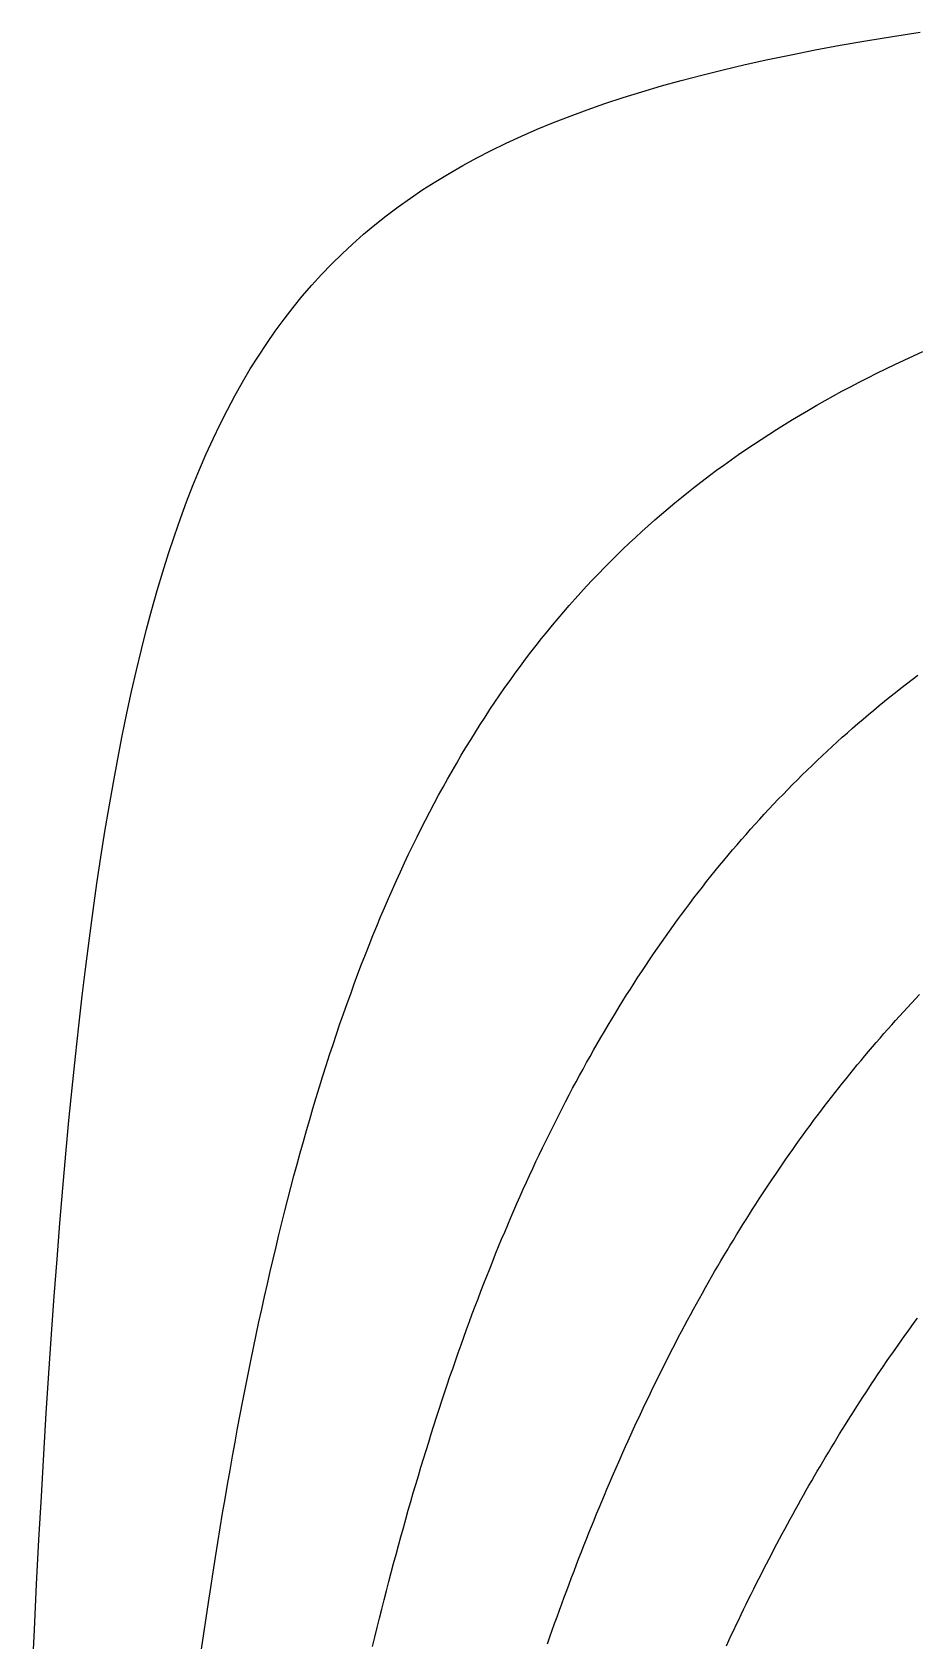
# Model space of a CAD drawing. Extents: x 201 to 397, y -170 to -3.
# Drawn here: x 202.3 to 232, y -59.5 to -5.4 of the extents above; entities that cross this region are included whole.
import ezdxf

# ---------------------------------------------------------------- set-up
doc = ezdxf.new("R2010")
doc.units = 0
doc.layers.add('MyLines', color=7, linetype='Continuous')

msp = doc.modelspace()

# ---------------------------------------------------------------- linework, layer by layer
at = {"layer": 'MyLines'}
for p, q in [((231.182, -5.534), (232.108, -5.391)), ((228.582, -5.989), (229.42, -5.833)), ((229.42, -5.833), (230.286, -5.682)), ((230.286, -5.682), (231.182, -5.534)), ((225.489, -6.654), (226.226, -6.481)), ((226.226, -6.481), (226.986, -6.313)), ((226.986, -6.313), (227.771, -6.149)), ((227.771, -6.149), (228.582, -5.989)), ((223.412, -7.2), (224.083, -7.013)), ((224.083, -7.013), (224.775, -6.831)), ((224.775, -6.831), (225.489, -6.654)), ((222.129, -7.59), (222.761, -7.392)), ((222.761, -7.392), (223.412, -7.2)), ((220.343, -8.213), (220.921, -8)), ((220.921, -8), (221.516, -7.792)), ((221.516, -7.792), (222.129, -7.59)), ((219.237, -8.657), (219.782, -8.432)), ((219.782, -8.432), (220.343, -8.213)), ((217.693, -9.368), (218.193, -9.125)), ((218.193, -9.125), (218.707, -8.888)), ((218.707, -8.888), (219.237, -8.657)), ((216.736, -9.874), (217.208, -9.618)), ((217.208, -9.618), (217.693, -9.368)), ((215.831, -10.408), (216.277, -10.138)), ((216.277, -10.138), (216.736, -9.874)), ((214.976, -10.971), (215.397, -10.686)), ((215.397, -10.686), (215.831, -10.408)), ((214.167, -11.564), (214.566, -11.263)), ((214.566, -11.263), (214.976, -10.971)), ((213.402, -12.188), (213.779, -11.872)), ((213.779, -11.872), (214.167, -11.564)), ((213.035, -12.514), (213.402, -12.188)), ((212.33, -13.19), (212.678, -12.847)), ((212.678, -12.847), (213.035, -12.514)), ((211.992, -13.542), (212.33, -13.19)), ((211.344, -14.273), (211.664, -13.903)), ((211.664, -13.903), (211.992, -13.542)), ((211.032, -14.654), (211.344, -14.273)), ((210.435, -15.446), (210.729, -15.045)), ((210.729, -15.045), (211.032, -14.654)), ((210.148, -15.858), (210.435, -15.446)), ((209.868, -16.281), (210.148, -15.858)), ((231.885, -16.273), (232.202, -16.13)), ((209.332, -17.161), (209.596, -16.715)), ((209.596, -16.715), (209.868, -16.281)), ((230.656, -16.86), (230.958, -16.711)), ((230.958, -16.711), (231.264, -16.564)), ((231.264, -16.564), (231.573, -16.418)), ((231.573, -16.418), (231.885, -16.273)), ((209.074, -17.618), (209.332, -17.161)), ((229.77, -17.313), (230.062, -17.161)), ((230.062, -17.161), (230.358, -17.009)), ((230.358, -17.009), (230.656, -16.86)), ((208.823, -18.088), (209.074, -17.618)), ((228.635, -17.937), (228.914, -17.779)), ((228.914, -17.779), (229.196, -17.622)), ((229.196, -17.622), (229.482, -17.467)), ((229.482, -17.467), (229.77, -17.313)), ((208.579, -18.57), (208.823, -18.088)), ((227.815, -18.42), (228.085, -18.257)), ((228.085, -18.257), (228.358, -18.096)), ((228.358, -18.096), (228.635, -17.937)), ((208.342, -19.066), (208.579, -18.57)), ((226.763, -19.083), (227.022, -18.915)), ((227.022, -18.915), (227.283, -18.748)), ((227.283, -18.748), (227.548, -18.583)), ((227.548, -18.583), (227.815, -18.42)), ((208.11, -19.574), (208.342, -19.066)), ((226.003, -19.597), (226.254, -19.424)), ((226.254, -19.424), (226.507, -19.253)), ((226.507, -19.253), (226.763, -19.083)), ((207.885, -20.096), (208.11, -19.574)), ((225.267, -20.124), (225.51, -19.947)), ((225.51, -19.947), (225.755, -19.771)), ((225.755, -19.771), (226.003, -19.597)), ((207.666, -20.632), (207.885, -20.096)), ((224.554, -20.665), (224.789, -20.483)), ((224.789, -20.483), (225.027, -20.303)), ((225.027, -20.303), (225.267, -20.124)), ((207.452, -21.182), (207.666, -20.632)), ((223.862, -21.221), (224.09, -21.034)), ((224.09, -21.034), (224.321, -20.849)), ((224.321, -20.849), (224.554, -20.665)), ((207.245, -21.747), (207.452, -21.182)), ((223.192, -21.792), (223.413, -21.6)), ((223.413, -21.6), (223.637, -21.41)), ((223.637, -21.41), (223.862, -21.221)), ((207.042, -22.327), (207.245, -21.747)), ((222.756, -22.181), (222.973, -21.986)), ((222.973, -21.986), (223.192, -21.792)), ((206.845, -22.922), (207.042, -22.327)), ((222.119, -22.778), (222.329, -22.578)), ((222.329, -22.578), (222.542, -22.379)), ((222.542, -22.379), (222.756, -22.181)), ((206.653, -23.533), (206.845, -22.922)), ((221.501, -23.391), (221.705, -23.185)), ((221.705, -23.185), (221.911, -22.981)), ((221.911, -22.981), (222.119, -22.778)), ((206.467, -24.161), (206.653, -23.533)), ((221.099, -23.809), (221.299, -23.599)), ((221.299, -23.599), (221.501, -23.391)), ((206.285, -24.805), (206.467, -24.161)), ((220.511, -24.449), (220.705, -24.234)), ((220.705, -24.234), (220.901, -24.02)), ((220.901, -24.02), (221.099, -23.809)), ((206.108, -25.467), (206.285, -24.805)), ((220.129, -24.886), (220.319, -24.667)), ((220.319, -24.667), (220.511, -24.449)), ((219.569, -25.555), (219.754, -25.33)), ((219.754, -25.33), (219.94, -25.107)), ((219.94, -25.107), (220.129, -24.886)), ((205.935, -26.146), (206.108, -25.467)), ((219.205, -26.012), (219.386, -25.783)), ((219.386, -25.783), (219.569, -25.555)), ((205.767, -26.843), (205.935, -26.146)), ((218.672, -26.712), (218.848, -26.476)), ((218.848, -26.476), (219.025, -26.243)), ((219.025, -26.243), (219.205, -26.012)), ((205.604, -27.559), (205.767, -26.843)), ((218.325, -27.189), (218.497, -26.949)), ((218.497, -26.949), (218.672, -26.712)), ((231.84, -27.156), (232.03, -27.012)), ((205.444, -28.294), (205.604, -27.559)), ((217.985, -27.674), (218.154, -27.43)), ((218.154, -27.43), (218.325, -27.189)), ((231.28, -27.593), (231.466, -27.447)), ((231.466, -27.447), (231.652, -27.301)), ((231.652, -27.301), (231.84, -27.156)), ((217.651, -28.168), (217.817, -27.92)), ((217.817, -27.92), (217.985, -27.674)), ((230.551, -28.187), (230.731, -28.037)), ((230.731, -28.037), (230.913, -27.888)), ((230.913, -27.888), (231.096, -27.74)), ((231.096, -27.74), (231.28, -27.593)), ((205.289, -29.048), (205.444, -28.294)), ((217.324, -28.671), (217.487, -28.419)), ((217.487, -28.419), (217.651, -28.168)), ((229.842, -28.793), (230.017, -28.64)), ((230.017, -28.64), (230.194, -28.488)), ((230.194, -28.488), (230.372, -28.337)), ((230.372, -28.337), (230.551, -28.187)), ((205.138, -29.823), (205.289, -29.048)), ((216.844, -29.443), (217.003, -29.183)), ((217.003, -29.183), (217.162, -28.926)), ((217.162, -28.926), (217.324, -28.671)), ((229.322, -29.256), (229.494, -29.101)), ((229.494, -29.101), (229.667, -28.946)), ((229.667, -28.946), (229.842, -28.793)), ((216.532, -29.968), (216.688, -29.704)), ((216.688, -29.704), (216.844, -29.443)), ((228.645, -29.885), (228.813, -29.726)), ((228.813, -29.726), (228.981, -29.569)), ((228.981, -29.569), (229.151, -29.412)), ((229.151, -29.412), (229.322, -29.256)), ((204.991, -30.618), (205.138, -29.823)), ((216.226, -30.504), (216.378, -30.235)), ((216.378, -30.235), (216.532, -29.968)), ((228.149, -30.366), (228.313, -30.205)), ((228.313, -30.205), (228.479, -30.044)), ((228.479, -30.044), (228.645, -29.885)), ((204.848, -31.435), (204.991, -30.618)), ((215.926, -31.048), (216.075, -30.775)), ((216.075, -30.775), (216.226, -30.504)), ((227.663, -30.854), (227.824, -30.691)), ((227.824, -30.691), (227.986, -30.528)), ((227.986, -30.528), (228.149, -30.366)), ((215.631, -31.603), (215.778, -31.324)), ((215.778, -31.324), (215.926, -31.048)), ((227.029, -31.518), (227.186, -31.35)), ((227.186, -31.35), (227.344, -31.184)), ((227.344, -31.184), (227.503, -31.019)), ((227.503, -31.019), (227.663, -30.854)), ((204.709, -32.273), (204.848, -31.435)), ((215.342, -32.167), (215.486, -31.884)), ((215.486, -31.884), (215.631, -31.603)), ((226.564, -32.025), (226.718, -31.855)), ((226.718, -31.855), (226.873, -31.686)), ((226.873, -31.686), (227.029, -31.518)), ((204.573, -33.134), (204.709, -32.273)), ((215.058, -32.741), (215.199, -32.453)), ((215.199, -32.453), (215.342, -32.167)), ((226.108, -32.54), (226.259, -32.367)), ((226.259, -32.367), (226.411, -32.195)), ((226.411, -32.195), (226.564, -32.025)), ((214.918, -33.032), (215.058, -32.741)), ((225.661, -33.063), (225.809, -32.888)), ((225.809, -32.888), (225.958, -32.713)), ((225.958, -32.713), (226.108, -32.54)), ((204.441, -34.017), (204.573, -33.134)), ((214.642, -33.622), (214.779, -33.326)), ((214.779, -33.326), (214.918, -33.032)), ((225.222, -33.595), (225.368, -33.417)), ((225.368, -33.417), (225.514, -33.24)), ((225.514, -33.24), (225.661, -33.063)), ((204.312, -34.924), (204.441, -34.017)), ((214.371, -34.223), (214.506, -33.921)), ((214.506, -33.921), (214.642, -33.622)), ((224.792, -34.135), (224.934, -33.954)), ((224.934, -33.954), (225.078, -33.774)), ((225.078, -33.774), (225.222, -33.595)), ((214.105, -34.834), (214.238, -34.527)), ((214.238, -34.527), (214.371, -34.223)), ((224.369, -34.685), (224.509, -34.501)), ((224.509, -34.501), (224.65, -34.318)), ((224.65, -34.318), (224.792, -34.135)), ((204.186, -35.856), (204.312, -34.924)), ((213.845, -35.456), (213.974, -35.143)), ((213.974, -35.143), (214.105, -34.834)), ((223.954, -35.242), (224.092, -35.055)), ((224.092, -35.055), (224.23, -34.87)), ((224.23, -34.87), (224.369, -34.685)), ((213.716, -35.771), (213.845, -35.456)), ((223.547, -35.809), (223.682, -35.619)), ((223.682, -35.619), (223.818, -35.43)), ((223.818, -35.43), (223.954, -35.242)), ((204.064, -36.812), (204.186, -35.856)), ((213.462, -36.41), (213.588, -36.089)), ((213.588, -36.089), (213.716, -35.771)), ((223.148, -36.385), (223.28, -36.192)), ((223.28, -36.192), (223.413, -36)), ((223.413, -36), (223.547, -35.809)), ((213.213, -37.06), (213.337, -36.733)), ((213.337, -36.733), (213.462, -36.41)), ((222.755, -36.971), (222.885, -36.775)), ((222.885, -36.775), (223.016, -36.579)), ((223.016, -36.579), (223.148, -36.385)), ((203.945, -37.793), (204.064, -36.812)), ((213.09, -37.389), (213.213, -37.06)), ((222.498, -37.366), (222.626, -37.168)), ((222.626, -37.168), (222.755, -36.971)), ((203.829, -38.801), (203.945, -37.793)), ((212.848, -38.057), (212.969, -37.722)), ((212.969, -37.722), (213.09, -37.389)), ((222.117, -37.967), (222.243, -37.766)), ((222.243, -37.766), (222.37, -37.565)), ((222.37, -37.565), (222.498, -37.366)), ((231.956, -37.895), (232.092, -37.752)), ((212.61, -38.736), (212.729, -38.395)), ((212.729, -38.395), (212.848, -38.057)), ((221.743, -38.578), (221.867, -38.373)), ((221.867, -38.373), (221.992, -38.17)), ((221.992, -38.17), (222.117, -37.967)), ((231.42, -38.476), (231.553, -38.33)), ((231.553, -38.33), (231.687, -38.185)), ((231.687, -38.185), (231.821, -38.04)), ((231.821, -38.04), (231.956, -37.895)), ((203.716, -39.836), (203.829, -38.801)), ((212.493, -39.081), (212.61, -38.736)), ((221.498, -38.99), (221.62, -38.784)), ((221.62, -38.784), (221.743, -38.578)), ((230.894, -39.066), (231.024, -38.917)), ((231.024, -38.917), (231.155, -38.77)), ((231.155, -38.77), (231.287, -38.623)), ((231.287, -38.623), (231.42, -38.476)), ((212.262, -39.779), (212.377, -39.428)), ((212.377, -39.428), (212.493, -39.081)), ((221.135, -39.618), (221.255, -39.407)), ((221.255, -39.407), (221.376, -39.198)), ((221.376, -39.198), (221.498, -38.99)), ((230.506, -39.514), (230.635, -39.364)), ((230.635, -39.364), (230.764, -39.215)), ((230.764, -39.215), (230.894, -39.066)), ((203.607, -40.898), (203.716, -39.836)), ((212.148, -40.132), (212.262, -39.779)), ((220.897, -40.041), (221.016, -39.829)), ((221.016, -39.829), (221.135, -39.618)), ((229.998, -40.119), (230.124, -39.967)), ((230.124, -39.967), (230.251, -39.816)), ((230.251, -39.816), (230.378, -39.664)), ((230.378, -39.664), (230.506, -39.514)), ((211.923, -40.849), (212.035, -40.489)), ((212.035, -40.489), (212.148, -40.132)), ((220.545, -40.685), (220.662, -40.47)), ((220.662, -40.47), (220.779, -40.255)), ((220.779, -40.255), (220.897, -40.041)), ((229.623, -40.58), (229.747, -40.426)), ((229.747, -40.426), (229.872, -40.272)), ((229.872, -40.272), (229.998, -40.119)), ((203.5, -41.989), (203.607, -40.898)), ((211.812, -41.212), (211.923, -40.849)), ((220.314, -41.121), (220.429, -40.902)), ((220.429, -40.902), (220.545, -40.685)), ((229.132, -41.202), (229.254, -41.045)), ((229.254, -41.045), (229.376, -40.89)), ((229.376, -40.89), (229.499, -40.734)), ((229.499, -40.734), (229.623, -40.58)), ((211.593, -41.948), (211.702, -41.578)), ((211.702, -41.578), (211.812, -41.212)), ((219.972, -41.782), (220.085, -41.56)), ((220.085, -41.56), (220.199, -41.34)), ((220.199, -41.34), (220.314, -41.121)), ((228.769, -41.674), (228.889, -41.516)), ((228.889, -41.516), (229.01, -41.359)), ((229.01, -41.359), (229.132, -41.202)), ((203.395, -43.109), (203.5, -41.989)), ((211.485, -42.321), (211.593, -41.948)), ((219.748, -42.229), (219.86, -42.005)), ((219.86, -42.005), (219.972, -41.782)), ((228.294, -42.313), (228.412, -42.152)), ((228.412, -42.152), (228.53, -41.992)), ((228.53, -41.992), (228.65, -41.833)), ((228.65, -41.833), (228.769, -41.674)), ((211.272, -43.076), (211.378, -42.697)), ((211.378, -42.697), (211.485, -42.321)), ((219.416, -42.908), (219.526, -42.68)), ((219.526, -42.68), (219.637, -42.454)), ((219.637, -42.454), (219.748, -42.229)), ((227.943, -42.798), (228.06, -42.636)), ((228.06, -42.636), (228.177, -42.474)), ((228.177, -42.474), (228.294, -42.313)), ((203.294, -44.258), (203.395, -43.109)), ((211.167, -43.459), (211.272, -43.076)), ((219.198, -43.367), (219.307, -43.137)), ((219.307, -43.137), (219.416, -42.908)), ((227.598, -43.289), (227.712, -43.125)), ((227.712, -43.125), (227.828, -42.961)), ((227.828, -42.961), (227.943, -42.798)), ((211.063, -43.846), (211.167, -43.459)), ((218.983, -43.831), (219.09, -43.598)), ((219.09, -43.598), (219.198, -43.367)), ((227.144, -43.953), (227.257, -43.786)), ((227.257, -43.786), (227.37, -43.62)), ((227.37, -43.62), (227.483, -43.454)), ((227.483, -43.454), (227.598, -43.289)), ((203.195, -45.438), (203.294, -44.258)), ((210.858, -44.629), (210.96, -44.235)), ((210.96, -44.235), (211.063, -43.846)), ((218.664, -44.536), (218.77, -44.3)), ((218.77, -44.3), (218.876, -44.065)), ((218.876, -44.065), (218.983, -43.831)), ((226.809, -44.457), (226.92, -44.288)), ((226.92, -44.288), (227.032, -44.12)), ((227.032, -44.12), (227.144, -43.953)), ((210.757, -45.025), (210.858, -44.629)), ((218.455, -45.012), (218.559, -44.773)), ((218.559, -44.773), (218.664, -44.536)), ((226.479, -44.967), (226.589, -44.796)), ((226.589, -44.796), (226.699, -44.626)), ((226.699, -44.626), (226.809, -44.457)), ((210.557, -45.829), (210.657, -45.426)), ((210.657, -45.426), (210.757, -45.025)), ((218.248, -45.494), (218.351, -45.252)), ((218.351, -45.252), (218.455, -45.012)), ((226.154, -45.483), (226.262, -45.31)), ((226.262, -45.31), (226.37, -45.138)), ((226.37, -45.138), (226.479, -44.967)), ((203.099, -46.65), (203.195, -45.438)), ((210.459, -46.237), (210.557, -45.829)), ((218.044, -45.98), (218.146, -45.736)), ((218.146, -45.736), (218.248, -45.494)), ((225.832, -46.005), (225.939, -45.83)), ((225.939, -45.83), (226.046, -45.656)), ((226.046, -45.656), (226.154, -45.483)), ((210.361, -46.648), (210.459, -46.237)), ((217.742, -46.72), (217.842, -46.472)), ((217.842, -46.472), (217.943, -46.225)), ((217.943, -46.225), (218.044, -45.98)), ((225.516, -46.533), (225.621, -46.356)), ((225.621, -46.356), (225.726, -46.18)), ((225.726, -46.18), (225.832, -46.005)), ((203.005, -47.894), (203.099, -46.65)), ((210.264, -47.062), (210.361, -46.648)), ((217.543, -47.219), (217.642, -46.969)), ((217.642, -46.969), (217.742, -46.72)), ((225.203, -47.066), (225.307, -46.888)), ((225.307, -46.888), (225.411, -46.71)), ((225.411, -46.71), (225.516, -46.533)), ((210.074, -47.903), (210.169, -47.481)), ((210.169, -47.481), (210.264, -47.062)), ((217.347, -47.724), (217.445, -47.471)), ((217.445, -47.471), (217.543, -47.219)), ((224.895, -47.606), (224.997, -47.426)), ((224.997, -47.426), (225.1, -47.246)), ((225.1, -47.246), (225.203, -47.066)), ((202.913, -49.171), (203.005, -47.894)), ((209.98, -48.329), (210.074, -47.903)), ((217.153, -48.235), (217.25, -47.979)), ((217.25, -47.979), (217.347, -47.724)), ((224.59, -48.152), (224.691, -47.97)), ((224.691, -47.97), (224.793, -47.788)), ((224.793, -47.788), (224.895, -47.606)), ((209.886, -48.758), (209.98, -48.329)), ((216.961, -48.751), (217.057, -48.492)), ((217.057, -48.492), (217.153, -48.235)), ((224.29, -48.705), (224.39, -48.52)), ((224.39, -48.52), (224.49, -48.336)), ((224.49, -48.336), (224.59, -48.152)), ((231.915, -48.778), (232.021, -48.634)), ((202.824, -50.482), (202.913, -49.171)), ((209.702, -49.629), (209.794, -49.192)), ((209.794, -49.192), (209.886, -48.758)), ((216.772, -49.272), (216.866, -49.011)), ((216.866, -49.011), (216.961, -48.751)), ((223.994, -49.264), (224.092, -49.077)), ((224.092, -49.077), (224.191, -48.89)), ((224.191, -48.89), (224.29, -48.705)), ((231.498, -49.359), (231.601, -49.213)), ((231.601, -49.213), (231.706, -49.068)), ((231.706, -49.068), (231.81, -48.923)), ((231.81, -48.923), (231.915, -48.778)), ((209.612, -50.07), (209.702, -49.629)), ((216.584, -49.799), (216.678, -49.535)), ((216.678, -49.535), (216.772, -49.272)), ((223.702, -49.829), (223.799, -49.64)), ((223.799, -49.64), (223.896, -49.451)), ((223.896, -49.451), (223.994, -49.264)), ((231.188, -49.799), (231.291, -49.652)), ((231.291, -49.652), (231.394, -49.505)), ((231.394, -49.505), (231.498, -49.359)), ((209.522, -50.515), (209.612, -50.07)), ((216.399, -50.332), (216.491, -50.065)), ((216.491, -50.065), (216.584, -49.799)), ((223.413, -50.4), (223.509, -50.209)), ((223.509, -50.209), (223.605, -50.019)), ((223.605, -50.019), (223.702, -49.829)), ((230.782, -50.392), (230.883, -50.243)), ((230.883, -50.243), (230.984, -50.095)), ((230.984, -50.095), (231.086, -49.947)), ((231.086, -49.947), (231.188, -49.799)), ((202.738, -51.829), (202.824, -50.482)), ((209.433, -50.964), (209.522, -50.515)), ((216.216, -50.87), (216.307, -50.6)), ((216.307, -50.6), (216.399, -50.332)), ((223.129, -50.979), (223.223, -50.785)), ((223.223, -50.785), (223.318, -50.592)), ((223.318, -50.592), (223.413, -50.4)), ((230.381, -50.992), (230.481, -50.841)), ((230.481, -50.841), (230.581, -50.691)), ((230.581, -50.691), (230.681, -50.541)), ((230.681, -50.541), (230.782, -50.392)), ((209.344, -51.417), (209.433, -50.964)), ((216.035, -51.414), (216.125, -51.141)), ((216.125, -51.141), (216.216, -50.87)), ((222.848, -51.563), (222.941, -51.368)), ((222.941, -51.368), (223.035, -51.173)), ((223.035, -51.173), (223.129, -50.979)), ((230.085, -51.447), (230.183, -51.295)), ((230.183, -51.295), (230.282, -51.143)), ((230.282, -51.143), (230.381, -50.992)), ((202.653, -53.211), (202.738, -51.829)), ((209.17, -52.335), (209.257, -51.874)), ((209.257, -51.874), (209.344, -51.417)), ((215.856, -51.964), (215.945, -51.688)), ((215.945, -51.688), (216.035, -51.414)), ((222.662, -51.957), (222.755, -51.76)), ((222.755, -51.76), (222.848, -51.563)), ((229.695, -52.059), (229.792, -51.905)), ((229.792, -51.905), (229.889, -51.752)), ((229.889, -51.752), (229.987, -51.599)), ((229.987, -51.599), (230.085, -51.447)), ((209.084, -52.8), (209.17, -52.335)), ((215.679, -52.52), (215.767, -52.241)), ((215.767, -52.241), (215.856, -51.964)), ((222.387, -52.553), (222.479, -52.354)), ((222.479, -52.354), (222.57, -52.155)), ((222.57, -52.155), (222.662, -51.957)), ((229.406, -52.523), (229.502, -52.368)), ((229.502, -52.368), (229.598, -52.213)), ((229.598, -52.213), (229.695, -52.059)), ((208.999, -53.27), (209.084, -52.8)), ((215.503, -53.081), (215.591, -52.8)), ((215.591, -52.8), (215.679, -52.52)), ((222.116, -53.156), (222.206, -52.954)), ((222.206, -52.954), (222.297, -52.753)), ((222.297, -52.753), (222.387, -52.553)), ((229.026, -53.148), (229.121, -52.991)), ((229.121, -52.991), (229.216, -52.835)), ((229.216, -52.835), (229.311, -52.679)), ((229.311, -52.679), (229.406, -52.523)), ((202.571, -54.63), (202.653, -53.211)), ((208.915, -53.743), (208.999, -53.27)), ((215.33, -53.649), (215.417, -53.365)), ((215.417, -53.365), (215.503, -53.081)), ((221.937, -53.562), (222.026, -53.359)), ((222.026, -53.359), (222.116, -53.156)), ((228.745, -53.622), (228.839, -53.464)), ((228.839, -53.464), (228.932, -53.306)), ((228.932, -53.306), (229.026, -53.148)), ((208.831, -54.221), (208.915, -53.743)), ((215.159, -54.223), (215.245, -53.935)), ((215.245, -53.935), (215.33, -53.649)), ((221.672, -54.176), (221.76, -53.971)), ((221.76, -53.971), (221.848, -53.766)), ((221.848, -53.766), (221.937, -53.562)), ((228.467, -54.1), (228.559, -53.94)), ((228.559, -53.94), (228.652, -53.781)), ((228.652, -53.781), (228.745, -53.622)), ((202.491, -56.087), (202.571, -54.63)), ((208.748, -54.703), (208.831, -54.221)), ((214.99, -54.803), (215.074, -54.512)), ((215.074, -54.512), (215.159, -54.223)), ((221.41, -54.798), (221.497, -54.59)), ((221.497, -54.59), (221.584, -54.383)), ((221.584, -54.383), (221.672, -54.176)), ((228.101, -54.744), (228.192, -54.583)), ((228.192, -54.583), (228.283, -54.421)), ((228.283, -54.421), (228.375, -54.261)), ((228.375, -54.261), (228.467, -54.1)), ((208.666, -55.189), (208.748, -54.703)), ((214.823, -55.389), (214.906, -55.095)), ((214.906, -55.095), (214.99, -54.803)), ((221.237, -55.216), (221.323, -55.007)), ((221.323, -55.007), (221.41, -54.798)), ((227.83, -55.232), (227.92, -55.069)), ((227.92, -55.069), (228.01, -54.907)), ((228.01, -54.907), (228.101, -54.744)), ((208.504, -56.175), (208.584, -55.68)), ((208.584, -55.68), (208.666, -55.189)), ((214.657, -55.981), (214.74, -55.684)), ((214.74, -55.684), (214.823, -55.389)), ((220.98, -55.85), (221.065, -55.638)), ((221.065, -55.638), (221.151, -55.426)), ((221.151, -55.426), (221.237, -55.216)), ((227.561, -55.725), (227.65, -55.56)), ((227.65, -55.56), (227.74, -55.396)), ((227.74, -55.396), (227.83, -55.232)), ((202.413, -57.582), (202.491, -56.087)), ((208.424, -56.674), (208.504, -56.175)), ((214.575, -56.28), (214.657, -55.981)), ((220.811, -56.276), (220.895, -56.062)), ((220.895, -56.062), (220.98, -55.85)), ((227.208, -56.388), (227.296, -56.222)), ((227.296, -56.222), (227.384, -56.056)), ((227.384, -56.056), (227.473, -55.89)), ((227.473, -55.89), (227.561, -55.725)), ((208.345, -57.178), (208.424, -56.674)), ((214.413, -56.882), (214.494, -56.58)), ((214.494, -56.58), (214.575, -56.28)), ((220.56, -56.921), (220.643, -56.705)), ((220.643, -56.705), (220.727, -56.49)), ((220.727, -56.49), (220.811, -56.276)), ((226.947, -56.891), (227.034, -56.723)), ((227.034, -56.723), (227.121, -56.555)), ((227.121, -56.555), (227.208, -56.388)), ((208.266, -57.686), (208.345, -57.178)), ((214.252, -57.49), (214.332, -57.185)), ((214.332, -57.185), (214.413, -56.882)), ((220.394, -57.356), (220.477, -57.138)), ((220.477, -57.138), (220.56, -56.921)), ((226.688, -57.398), (226.774, -57.229)), ((226.774, -57.229), (226.86, -57.059)), ((226.86, -57.059), (226.947, -56.891)), ((202.337, -59.118), (202.413, -57.582)), ((208.188, -58.199), (208.266, -57.686)), ((214.093, -58.105), (214.172, -57.797)), ((214.172, -57.797), (214.252, -57.49)), ((220.148, -58.014), (220.23, -57.794)), ((220.23, -57.794), (220.312, -57.574)), ((220.312, -57.574), (220.394, -57.356)), ((226.432, -57.91), (226.517, -57.739)), ((226.517, -57.739), (226.602, -57.568)), ((226.602, -57.568), (226.688, -57.398)), ((208.111, -58.716), (208.188, -58.199)), ((213.936, -58.726), (214.014, -58.415)), ((214.014, -58.415), (214.093, -58.105)), ((219.986, -58.457), (220.067, -58.235)), ((220.067, -58.235), (220.148, -58.014)), ((226.179, -58.426), (226.263, -58.254)), ((226.263, -58.254), (226.347, -58.081)), ((226.347, -58.081), (226.432, -57.91)), ((208.035, -59.238), (208.111, -58.716)), ((213.858, -59.04), (213.936, -58.726)), ((219.745, -59.127), (219.825, -58.903)), ((219.825, -58.903), (219.905, -58.68)), ((219.905, -58.68), (219.986, -58.457)), ((225.845, -59.122), (225.928, -58.947)), ((225.928, -58.947), (226.012, -58.773)), ((226.012, -58.773), (226.095, -58.599)), ((226.095, -58.599), (226.179, -58.426)), ((202.263, -60.694), (202.337, -59.118)), ((207.959, -59.765), (208.035, -59.238)), ((213.703, -59.671), (213.78, -59.355)), ((213.78, -59.355), (213.858, -59.04)), ((219.586, -59.579), (219.666, -59.353)), ((219.666, -59.353), (219.745, -59.127)), ((225.598, -59.649), (225.68, -59.473)), ((225.68, -59.473), (225.763, -59.297)), ((225.763, -59.297), (225.845, -59.122))]:
    msp.add_line(p, q, dxfattribs=at)

doc.saveas('drawing.dxf')
